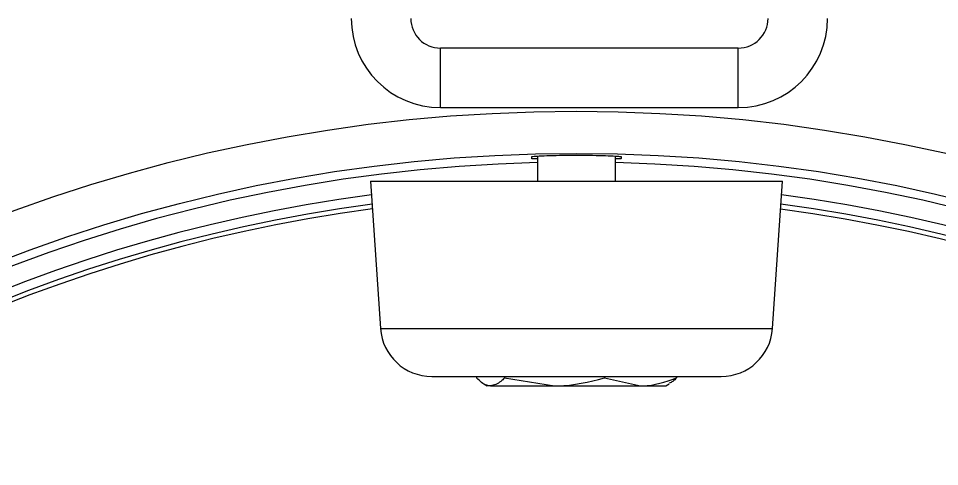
# Model space of a CAD drawing. Extents: x 8 to 113, y 0 to 87.
# Drawn here: x 47.835 to 49.769, y 39.497 to 40.439 of the extents above; entities that cross this region are included whole.
import ezdxf

# ---------------------------------------------------------------- set-up
doc = ezdxf.new("R2010")
doc.units = 0
doc.header["$MEASUREMENT"] = 0
doc.layers.add('OBJECT', color=7, linetype='CONTINUOUS')

msp = doc.modelspace()

# ---------------------------------------------------------------- linework, layer by layer
at = {"layer": 'OBJECT'}
for p, q in [((49.3466, 40.3762), (48.7216, 40.3762)), ((48.7216, 40.3137), (48.7216, 40.3762)), ((49.3466, 40.3137), (49.3466, 40.3762)), ((48.7216, 40.2512), (48.7216, 40.3137)), ((49.3466, 40.2512), (49.3466, 40.3137)), ((48.7216, 40.2512), (49.3466, 40.2512)), ((48.9131, 40.1441), (48.9131, 40.1484)), ((48.9251, 40.1495), (48.9251, 40.0966)), ((49.0891, 40.0966), (49.0891, 40.1495)), ((49.1011, 40.1484), (49.1011, 40.1441)), ((48.5746, 40.0966), (48.5957, 39.787)), ((48.5746, 40.0966), (49.4396, 40.0966)), ((49.4184, 39.787), (49.4396, 40.0966)), ((48.5957, 39.787), (49.4184, 39.787)), ((48.7032, 39.6866), (49.3109, 39.6866)), ((48.7973, 39.6866), (48.7973, 39.6834)), ((48.8558, 39.6866), (48.8558, 39.6834)), ((48.8558, 39.6834), (48.9607, 39.6666)), ((49.0655, 39.6866), (49.0655, 39.6834)), ((49.0655, 39.6834), (49.1412, 39.6666)), ((49.2168, 39.6866), (49.2168, 39.6834)), ((48.8123, 39.6708), (48.8196, 39.6666)), ((48.8265, 39.6666), (48.8196, 39.6666)), ((48.8265, 39.6666), (48.9607, 39.6666)), ((48.9607, 39.6666), (49.1412, 39.6666)), ((49.1412, 39.6666), (49.1946, 39.6666)), ((49.1946, 39.6666), (49.2018, 39.6708))]:
    msp.add_line(p, q, dxfattribs=at)
for centre, radius in [((49.006, 36.8187), 3.425), ((49.0071, 36.8187), 3.3365)]:
    msp.add_circle(centre, radius, dxfattribs=at)
for centre, radius, start, end in [((48.7216, 40.4387), 0.1875, 180, 270), ((48.7216, 40.4387), 0.0625, 180, 270), ((49.3466, 40.4387), 0.0625, 270, 0), ((49.3466, 40.4387), 0.1875, 270, 0), ((49.0071, 36.8187), 3.318, 91.4161, 178.5839), ((49.0071, 36.8187), 3.318, 1.4161, 88.5839), ((49.0071, 36.8187), 3.278, 97.5476, 172.4524), ((49.0071, 36.8187), 3.278, 7.5476, 82.4524), ((49.0071, 36.8187), 3.258, 97.57, 172.43), ((49.006, 36.8187), 3.248, 97.5619, 172.4174), ((49.006, 36.8187), 3.248, 7.5799, 82.3994), ((49.0071, 36.8187), 3.258, 7.57, 82.43), ((48.7032, 39.7944), 0.1078, 183.9077, 270), ((49.3109, 39.7944), 0.1078, 270, 356.0923)]:
    msp.add_arc(centre, radius, start, end, dxfattribs=at)
for points, knots in [([(48.9131, 40.1484), (48.9141, 40.1486), (48.9162, 40.1491), (48.9324, 40.15), (48.9562, 40.1508), (48.986, 40.1514), (49.0181, 40.1514), (49.049, 40.151), (49.0751, 40.1503), (49.0935, 40.1493), (49.1005, 40.1487), (49.101, 40.1485), (49.1011, 40.1484)], [0, 0, 0, 0, 0.107204, 0.214546, 0.321914, 0.4293, 0.536657, 0.643983, 0.751324, 0.858704, 0.966088, 1, 1, 1, 1]), ([(48.9251, 40.1436), (48.9248, 40.1436), (48.918, 40.1436), (48.9143, 40.1437), (48.9133, 40.144), (48.9131, 40.1441)], [0, 0, 0, 0, 0.0289, 0.693841, 1, 1, 1, 1]), ([(49.1011, 40.1441), (49.1006, 40.1439), (49.0997, 40.1437), (49.0921, 40.1436), (49.0891, 40.1436)], [0, 0, 0, 0, 0.594523, 1, 1, 1, 1]), ([(48.8265, 39.6666), (48.8239, 39.6669), (48.814, 39.6678), (48.8043, 39.6768), (48.7973, 39.6834)], [0, 0, 0, 0, 0.2686307, 1, 1, 1, 1]), ([(48.8558, 39.6834), (48.8533, 39.6808), (48.8438, 39.671), (48.8339, 39.6685), (48.8265, 39.6666)], [0, 0, 0, 0, 0.25755, 1, 1, 1, 1]), ([(48.9607, 39.6666), (48.9631, 39.6666), (48.9986, 39.6669), (49.0333, 39.6754), (49.0655, 39.6834)], [0, 0, 0, 0, 0.070197, 1, 1, 1, 1]), ([(49.1412, 39.6666), (49.143, 39.6666), (49.1685, 39.6669), (49.1936, 39.6754), (49.2168, 39.6834)], [0, 0, 0, 0, 0.070204, 1, 1, 1, 1]), ([(49.2168, 39.6834), (49.2144, 39.6807), (49.2094, 39.6752), (49.2042, 39.6736), (49.2015, 39.6728)], [0, 0, 0, 0, 0.488345, 1, 1, 1, 1])]:
    msp.add_open_spline(points, degree=3, knots=knots, dxfattribs=at)

doc.saveas('drawing.dxf')
